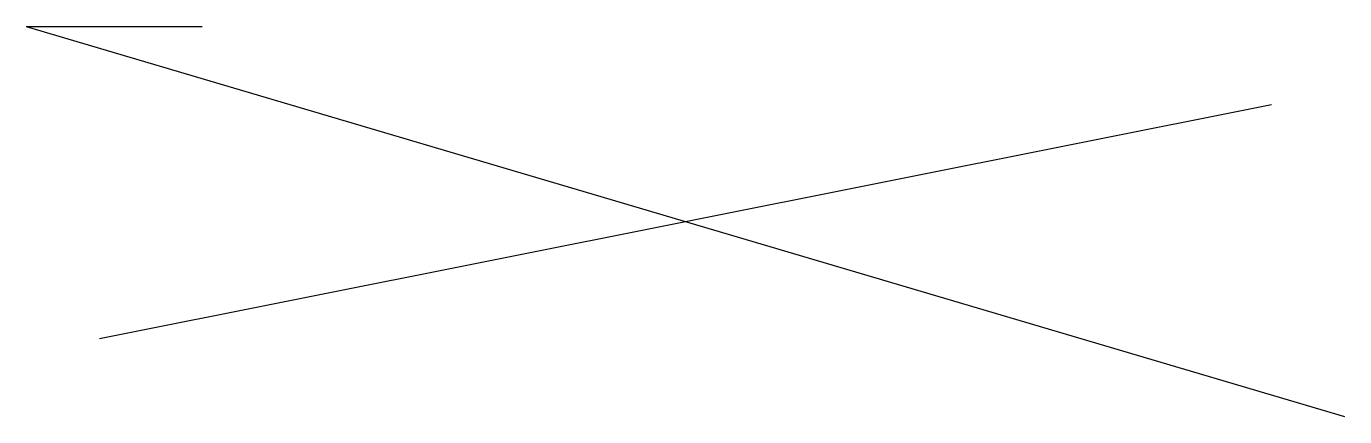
# Model space of a CAD drawing. Header units: millimetres. Extents: x 2415 to 2550, y -40 to 0.
import ezdxf

# ---------------------------------------------------------------- set-up
doc = ezdxf.new("R2010")
doc.units = ezdxf.units.MM

msp = doc.modelspace()

# ---------------------------------------------------------------- linework, layer by layer
for p, q in [((2415.12, 0, -171.76), (2550.12, -40, -171.76)), ((2422.62, -32, -171.76), (2542.62, -8, -171.76))]:
    msp.add_line(p, q)
at = {"extrusion": (0, -1, 0)}
msp.add_line((2415.12, 0, -171.76), (2433.12, 0, -171.76), dxfattribs=at)

doc.saveas('drawing.dxf')
